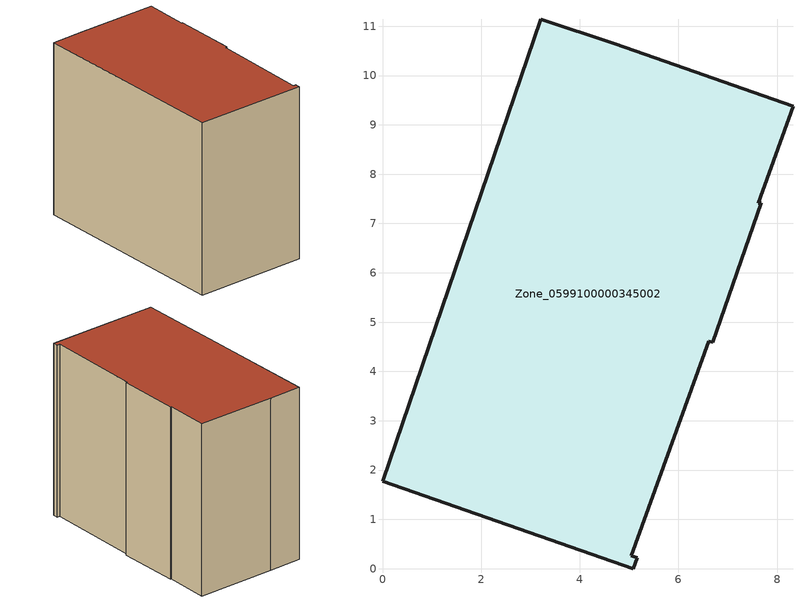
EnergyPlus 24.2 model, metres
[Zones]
Zone_0599100000345002
 floor ground (C_G): 7.62,7.42 7.68,7.42 6.69,4.59 6.61,4.61 5.05,0.26 5.17,0.22 5.09,0 0,1.77 3.21,11.14 4.71,10.64 8.32,9.37 z0
 wall outside (C_F): 3.21,11.14 0,1.77 5.09,0 5.17,0.22 5.05,0.26 6.61,4.61 6.69,4.59 7.68,7.42 7.62,7.42 8.32,9.37 4.71,10.64 3.21,11.14 z0:8.26
 roof outside (C_R): 7.68,7.42 7.62,7.42 8.32,9.37 4.71,10.64 3.21,11.14 0,1.77 5.09,0 5.17,0.22 5.05,0.26 6.61,4.61 6.69,4.59 z8.26
[BUILDING]
Pand.0599100000345002: North Axis=0; Terrain=City; Loads Convergence Tolerance Value=0.04; Temperature Convergence Tolerance Value=0.4; Solar Distribution=FullExterior; Maximum Number of Warmup Days=25; Minimum Number of Warmup Days=1
[Site:Location]
Rotterdam.The.Hague.AP_ZH_NLD Design_Conditions: Latitude=51.96; Longitude=4.45; Time Zone=1; Elevation=-4.5
[SITE:GROUNDTEMPERATURE:BUILDINGSURFACE]
18, 18, 18, 18, 18, 18, 18, 18, 18, 18, 18, 18
[MATERIAL] Thermal Absorptance=0.9; Solar Absorptance=0.7; Visible Absorptance=0.7
Name | Roughness | Thickness | Conductivity | Density | Specific Heat
G.TC.1992-2005 | MediumSmooth | 0.15 | 0.06 | 540 | 1210
F.TC.1992-2005 | Rough | 0.3 | 0.12 | 1920 | 840
R.TC.1992-2005 | MediumRough | 0.2 | 0.08 | 1500 | 1000
[CONSTRUCTION]
C_G: G.TC.1992-2005
C_F: F.TC.1992-2005
C_R: R.TC.1992-2005
[ZONE]
Zone_0599100000345002: Type=1; Multiplier=1; Ceiling Height=Autocalculate; Volume=Autocalculate; Floor Area=autocalculate; Part of Total Floor Area=Yes
[ZONEINFILTRATION:DESIGNFLOWRATE]
Infil_Zone_0599100000345002: Zone or ZoneList or Space or SpaceList=Zone_0599100000345002; Schedule=AlwaysOn; Design Flow Rate Calculation Method=Flow/Area; Flow Rate per Floor Area=0.0015; Constant Term Coefficient=1; Temperature Term Coefficient=0; Velocity Term Coefficient=0; Velocity Squared Term Coefficient=0
[HVACTEMPLATE:ZONE:IDEALLOADSAIRSYSTEM]
Zone_0599100000345002: Maximum Heating Supply Air Temperature=50; Minimum Cooling Supply Air Temperature=13; Maximum Heating Supply Air Humidity Ratio=0.0156; Minimum Cooling Supply Air Humidity Ratio=0.0077; Heating Limit=NoLimit; Cooling Limit=NoLimit; Dehumidification Control Type=ConstantSensibleHeatRatio; Cooling Sensible Heat Ratio=0.7; Dehumidification Setpoint=60; Humidification Control Type=None; Humidification Setpoint=30; Outdoor Air Method=None; Outdoor Air Flow Rate per Person=0.00944; Outdoor Air Flow Rate per Zone Floor Area=0; Outdoor Air Flow Rate per Zone=0; Demand Controlled Ventilation Type=None; Outdoor Air Economizer Type=NoEconomizer; Heat Recovery Type=None; Sensible Heat Recovery Effectiveness=0.7; Latent Heat Recovery Effectiveness=0.65
[ZONECONTROL:THERMOSTAT]
ThermostatControl_Zone_0599100000345002: Zone or ZoneList=Zone_0599100000345002; Control Type Schedule=DualSetpointControlType; Control 1=Thermostat_Zone_0599100000345002; Temperature Difference Between Cutout And Setpoint=0
[THERMOSTATSETPOINT:DUALSETPOINT]
Thermostat_Zone_0599100000345002: Heating Setpoint Temperature Schedule=HeatingSetpoint_Zone_0599100000345002; Cooling Setpoint Temperature Schedule=CoolingSetpoint_Zone_0599100000345002
[SCHEDULE:COMPACT]
HeatingSetpoint_Zone_0599100000345002: Through: 12/31, For: AllDays, Until: 24:00, 21
CoolingSetpoint_Zone_0599100000345002: Through: 12/31, For: AllDays, Until: 24:00, 24
DualSetpointControlType: Through: 12/31, For: AllDays, Until: 24:00, 4
AlwaysOn: Through: 12/31, For: AllDays, Until: 24:00, 1
